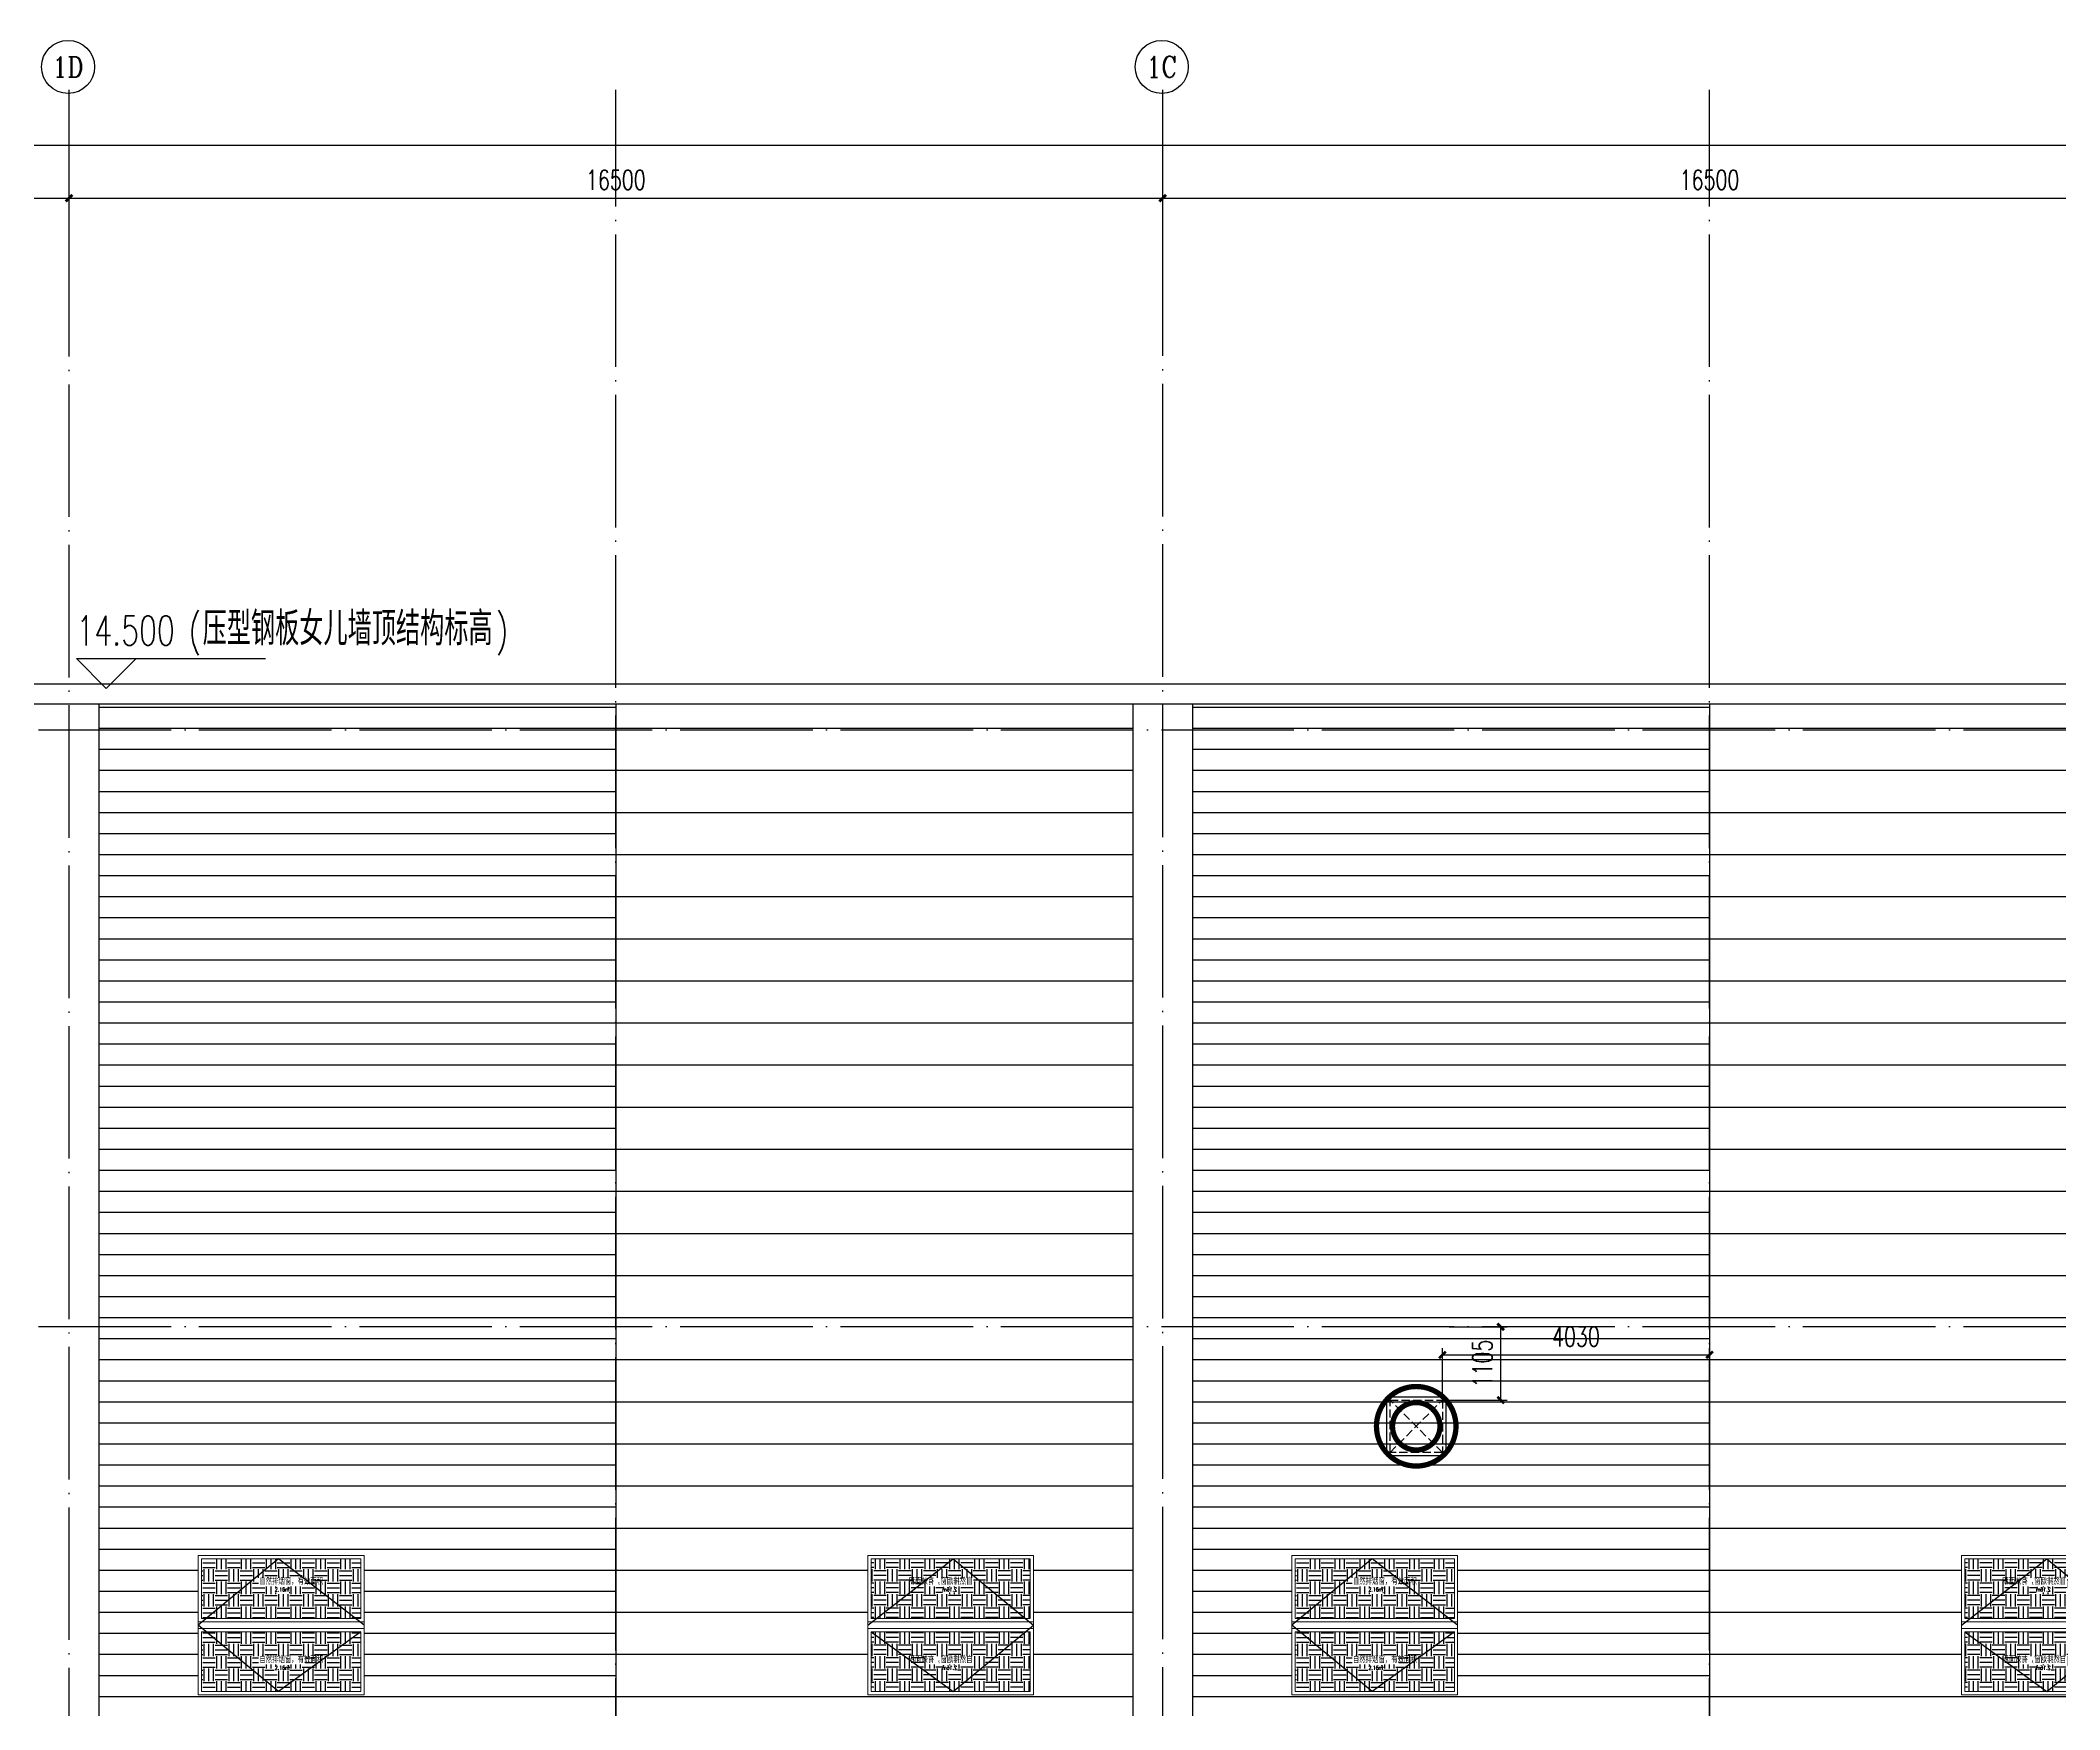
# Model space of a CAD drawing. Extents: x -555607 to 460190, y 498714 to 1664455.
# Drawn here: x 322113 to 352578, y 817046 to 842226 of the extents above; entities that cross this region are included whole.
import ezdxf
from ezdxf.enums import TextEntityAlignment as Align

# ---------------------------------------------------------------- set-up
doc = ezdxf.new("R2010")
doc.units = 0
doc.header["$LTSCALE"] = 1000
doc.header["$MEASUREMENT"] = 0
for name, pattern in [('DASH', [0.35, 0.25, -0.1]), ('DOTE', [2.42, 2, -0.2, 0.02, -0.2]), ('HIDDEN', [9.525, 6.35, -3.175])]:
    doc.linetypes.add(name, pattern=pattern)
doc.layers.get('Defpoints').update_dxf_attribs({"color": 210})
for name, color, linetype in [('A-AXIS-D', 1, 'Continuous'), ('A-AXIS-DOTE', 14, 'DOTE'), ('A-AXIS-DP', 126, 'Continuous'), ('A-AXIS-SYMB', 3, 'Continuous'), ('A-HATCH-2', 251, 'Continuous'), ('A-LIN-V', 9, 'Continuous'), ('A-SFCE', 30, 'Continuous'), ('A-WINDOW', 8, 'Continuous'), ('SPACE', 7, 'Continuous'), ('SPACE_HATCH', 8, 'Continuous'), ('参考线', 8, 'Continuous'), ('外框', 1, 'HIDDEN'), ('暖通', 7, 'Continuous')]:
    doc.layers.add(name, color=color, linetype=linetype)
doc.layers.add('成型线', color=3, linetype='Continuous', lineweight=18)
doc.styles.add('_TCH_AXIS', font='COMPLEX', dxfattribs={"bigfont": 'GBCBIG'})
doc.styles.add('_TCH_DIM', font='SIMPLEX', dxfattribs={"bigfont": 'GBCBIG'})
doc.styles.add('_TCH_DIM_T3', font='SIMPLEX', dxfattribs={"width": 0.705882, "bigfont": 'GBCBIG'})
doc.styles.add('_TCH_SPACE', font='SIMPLEX', dxfattribs={"height": 5, "bigfont": 'GBCBIG'})
doc.dimstyles.new('_TCH_ARCH&&100', dxfattribs={"dimtxt": 297.5, "dimasz": 100, "dimexe": 100, "dimexo": 100, "dimgap": 126.25, "dimtad": 1, "dimdec": 0, "dimzin": 0, "dimdsep": 46, "dimtxsty": '_TCH_DIM_T3', "dimblk": 'ARCHTICK', "dimcen": 0.09, "dimclrt": 7, "dimazin": 2, "dimtfac": 1, "dimtdec": 0, "dimtix": 1, "dimtmove": 2, "dimatfit": 3, "dimfxl": 100, "dimtolj": 1, "dimtzin": 0, "dimarcsym": 0})
pattern_1 = [(180, (0, 0), (-6e-14, -635), [])]
pattern_2 = [(180, (0, 0), (-3e-14, -317.5), [])]
pattern_3 = [(0, (0, 0), (187.5, 187.5), [187.5, -187.5]), (0, (0, 70.31), (187.5, 187.5), [187.5, -187.5]), (0, (0, 140.62), (187.5, 187.5), [187.5, -187.5]), (90, (23.44, 164.06), (-187.5, 187.5), [187.5, -187.5]), (90, (93.75, 164.06), (-187.5, 187.5), [187.5, -187.5]), (90, (164.06, 164.06), (-187.5, 187.5), [187.5, -187.5])]

# ---------------------------------------------------------------- blocks, each defined once
blk = doc.blocks.new('_ArchTick')
at = {"color": 0, "linetype": 'ByBlock', "const_width": 0.4}
blk.add_lwpolyline([(-0.5, -0.5), (0.5, 0.5)], dxfattribs=at)
blk = doc.blocks.new('*D481')
at = {"layer": 'A-AXIS-D', "color": 0, "lineweight": -2, "transparency": 16777216}
for p, q in [((306046, 839040), (306046, 839947)), ((322546, 839040), (322546, 839947)), ((306046, 839847), (322546, 839847))]:
    blk.add_line(p, q, dxfattribs=at)
at = {"layer": 'Defpoints', "color": 0, "transparency": 16777216}
for p in [(322546, 839847), (306046, 838940), (322546, 838940)]:
    blk.add_point(p, dxfattribs=at)
at = {"layer": 'A-AXIS-D', "color": 0, "lineweight": -2, "transparency": 16777216, "xscale": 100, "yscale": 100, "zscale": 100, "rotation": 180}
blk.add_blockref('_ArchTick', (306046, 839847), dxfattribs=at)
at = {"layer": 'A-AXIS-D', "color": 0, "lineweight": -2, "transparency": 16777216, "xscale": 100, "yscale": 100, "zscale": 100}
blk.add_blockref('_ArchTick', (322546, 839847), dxfattribs=at)
at = {"layer": 'A-AXIS-D', "color": 7, "transparency": 16777216, "insert": (314296, 840122), "char_height": 297.5, "attachment_point": 5, "style": '_TCH_DIM_T3'}
blk.add_mtext('\\A1;16500', dxfattribs=at)
blk = doc.blocks.new('*D482')
at = {"layer": 'A-AXIS-D', "color": 0, "lineweight": -2, "transparency": 16777216}
for p, q in [((322546, 839040), (322546, 839947)), ((339046, 839040), (339046, 839947)), ((322546, 839847), (339046, 839847))]:
    blk.add_line(p, q, dxfattribs=at)
at = {"layer": 'Defpoints', "color": 0, "transparency": 16777216}
for p in [(339046, 839847), (322546, 838940), (339046, 838940)]:
    blk.add_point(p, dxfattribs=at)
at = {"layer": 'A-AXIS-D', "color": 0, "lineweight": -2, "transparency": 16777216, "xscale": 100, "yscale": 100, "zscale": 100, "rotation": 180}
blk.add_blockref('_ArchTick', (322546, 839847), dxfattribs=at)
at = {"layer": 'A-AXIS-D', "color": 0, "lineweight": -2, "transparency": 16777216, "xscale": 100, "yscale": 100, "zscale": 100}
blk.add_blockref('_ArchTick', (339046, 839847), dxfattribs=at)
at = {"layer": 'A-AXIS-D', "color": 7, "transparency": 16777216, "insert": (330796, 840122), "char_height": 297.5, "attachment_point": 5, "style": '_TCH_DIM_T3'}
blk.add_mtext('\\A1;16500', dxfattribs=at)
blk = doc.blocks.new('*D483')
at = {"layer": 'A-AXIS-D', "color": 0, "lineweight": -2, "transparency": 16777216}
for p, q in [((339046, 839040), (339046, 839947)), ((355546, 839040), (355546, 839947)), ((339046, 839847), (355546, 839847))]:
    blk.add_line(p, q, dxfattribs=at)
at = {"layer": 'Defpoints', "color": 0, "transparency": 16777216}
for p in [(355546, 839847), (339046, 838940), (355546, 838940)]:
    blk.add_point(p, dxfattribs=at)
at = {"layer": 'A-AXIS-D', "color": 0, "lineweight": -2, "transparency": 16777216, "xscale": 100, "yscale": 100, "zscale": 100, "rotation": 180}
blk.add_blockref('_ArchTick', (339046, 839847), dxfattribs=at)
at = {"layer": 'A-AXIS-D', "color": 0, "lineweight": -2, "transparency": 16777216, "xscale": 100, "yscale": 100, "zscale": 100}
blk.add_blockref('_ArchTick', (355546, 839847), dxfattribs=at)
at = {"layer": 'A-AXIS-D', "color": 7, "transparency": 16777216, "insert": (347296, 840122), "char_height": 297.5, "attachment_point": 5, "style": '_TCH_DIM_T3'}
blk.add_mtext('\\A1;16500', dxfattribs=at)
blk = doc.blocks.new('*D376')
at = {"layer": 'A-AXIS-D', "color": 0, "lineweight": -2, "transparency": 16777216}
for p, q in [((245446, 839140), (245446, 840747)), ((245446, 840647), (371946, 840647)), ((371946, 839140), (371946, 840747))]:
    blk.add_line(p, q, dxfattribs=at)
at = {"layer": 'Defpoints', "color": 0, "transparency": 16777216}
for p in [(371946, 840647), (245446, 839040), (371946, 839040)]:
    blk.add_point(p, dxfattribs=at)
at = {"layer": 'A-AXIS-D', "color": 0, "lineweight": -2, "transparency": 16777216, "xscale": 100, "yscale": 100, "zscale": 100, "rotation": 180}
blk.add_blockref('_ArchTick', (245446, 840647), dxfattribs=at)
at = {"layer": 'A-AXIS-D', "color": 0, "lineweight": -2, "transparency": 16777216, "xscale": 100, "yscale": 100, "zscale": 100}
blk.add_blockref('_ArchTick', (371946, 840647), dxfattribs=at)
at = {"layer": 'A-AXIS-D', "color": 7, "transparency": 16777216, "insert": (308696, 840922), "char_height": 297.5, "attachment_point": 5, "style": '_TCH_DIM_T3'}
blk.add_mtext('\\A1;126500', dxfattribs=at)
blk = doc.blocks.new('44')
blk.add_wipeout([(277446, 745270), (279946, 745270), (279946, 747370), (277446, 747370)]).dxf.layer = '参考线'
at = {"layer": 'SPACE_HATCH'}
h = blk.add_hatch(dxfattribs=at)
h.set_pattern_fill('土壤', color=250, scale=50, style=0)
h.set_pattern_definition(pattern_3)
h.paths.add_polyline_path([(277496, 746420), (279896, 746420), (279896, 747320), (277496, 747320)])
h.paths.add_polyline_path([(278352, 746904), (279057, 746904), (279057, 747034), (278352, 747034)])
h.paths.add_polyline_path([(278591, 746811), (278817, 746811), (278817, 746895), (278591, 746895)])
h = blk.add_hatch(dxfattribs=at)
h.set_pattern_fill('土壤', color=250, scale=50, style=0)
h.set_pattern_definition(pattern_3)
h.paths.add_polyline_path([(277496, 746220), (279896, 746220), (279896, 745320), (277496, 745320)])
h.paths.add_polyline_path([(278352, 745724), (279057, 745724), (279057, 745854), (278352, 745854)])
h.paths.add_polyline_path([(278591, 745631), (278817, 745631), (278817, 745715), (278591, 745715)])
at = {"layer": '外框', "color": 250}
for points in [[(279946, 746320), (278658, 747320), (277446, 746320)], [(279896, 746220), (278658, 745320), (277446, 746320)]]:
    blk.add_lwpolyline(points, dxfattribs=at)
at = {"layer": '成型线', "color": 8}
for p, q in [((279946, 745270), (279946, 747370)), ((277496, 746420), (279896, 746420)), ((277446, 746370), (279946, 746370)), ((277446, 746270), (279946, 746270)), ((277496, 746220), (279896, 746220))]:
    blk.add_line(p, q, dxfattribs=at)
for points in [[(279946, 745270), (277446, 745270), (277446, 747370), (279946, 747370)], [(277496, 746420), (277496, 747320), (279896, 747320), (279896, 746420)], [(279896, 746220), (279896, 745320), (277496, 745320), (277496, 746220)]]:
    blk.add_lwpolyline(points, dxfattribs=at)
at = {"layer": 'SPACE', "color": 250, "style": '_TCH_SPACE'}
for p in [(278365, 746930), (278365, 745750)]:
    blk.add_text('自然排烟窗，有效面积', height=96.5, dxfattribs=at).set_placement(p)
at = {"layer": 'SPACE', "color": 250, "style": '_TCH_SPACE', "width": 0.705882}
for s, height, p in [('2.16m', 59.5, (278600, 746828)), ('2', 29.8, (278792, 746863)), ('2.16m', 59.5, (278600, 745648)), ('2', 29.8, (278792, 745683))]:
    blk.add_text(s, height=height, dxfattribs=at).set_placement(p)
blk = doc.blocks.new('nr3453464')
at = {"layer": 'A-LIN-V'}
blk.add_blockref('44', (14050, 72000), dxfattribs=at)
at = {"layer": 'A-LIN-V', "xscale": -0.9999999999999998}
blk.add_blockref('44', (581542, 72000), dxfattribs=at)
blk = doc.blocks.new('242343243')
at = {"layer": 'A-WINDOW'}
for p in [(33000, 0), (49500, 0)]:
    blk.add_blockref('nr3453464', p, dxfattribs=at)
blk = doc.blocks.new('fengji')
at = {"layer": '暖通', "color": 7, "linetype": 'DASH', "ltscale": 0.5}
for p, q in [((-395, 395), (395, -395)), ((395, 395), (-395, -395))]:
    blk.add_line(p, q, dxfattribs=at)
at = {"layer": '暖通', "color": 7, "const_width": 79.8}
for points in [[(0, -600, -1), (0, 600, -1)], [(0, -600, 1), (0, 600, 1)]]:
    blk.add_lwpolyline(points, format="xyb", dxfattribs=at)
at = {"layer": '暖通', "color": 7, "ltscale": 0.5}
blk.add_lwpolyline([(-445, 445), (445, 445), (445, -445), (-445, -445)], close=True, dxfattribs=at)
at = {"layer": '暖通', "color": 7, "linetype": 'DASH', "const_width": 79.8}
for points in [[(0, -358, -1), (0, 358, -1)], [(0, -358, 1), (0, 358, 1)]]:
    blk.add_lwpolyline(points, format="xyb", dxfattribs=at)
at = {"layer": '暖通', "color": 7, "linetype": 'DASH', "ltscale": 0.5}
blk.add_lwpolyline([(-395, 395), (395, 395), (395, -395), (-395, -395)], close=True, dxfattribs=at)
blk = doc.blocks.new('*D633')
at = {"layer": 'A-AXIS-DP', "color": 0, "lineweight": -2, "transparency": 16777216}
for p, q in [((343266, 821815), (343266, 822498)), ((343266, 822398), (347296, 822398)), ((347296, 821815), (347296, 822498))]:
    blk.add_line(p, q, dxfattribs=at)
at = {"layer": 'Defpoints', "color": 0, "transparency": 16777216}
for p in [(347296, 822398), (343266, 821715), (347296, 821715)]:
    blk.add_point(p, dxfattribs=at)
at = {"layer": 'A-AXIS-DP', "color": 0, "lineweight": -2, "transparency": 16777216, "xscale": 100, "yscale": 100, "zscale": 100, "rotation": 180}
blk.add_blockref('_ArchTick', (343266, 822398), dxfattribs=at)
at = {"layer": 'A-AXIS-DP', "color": 0, "lineweight": -2, "transparency": 16777216, "xscale": 100, "yscale": 100, "zscale": 100}
blk.add_blockref('_ArchTick', (347296, 822398), dxfattribs=at)
at = {"layer": 'A-AXIS-DP', "color": 7, "transparency": 16777216, "insert": (345281, 822673), "char_height": 297.5, "attachment_point": 5, "style": '_TCH_DIM_T3'}
blk.add_mtext('\\A1;4030', dxfattribs=at)
blk = doc.blocks.new('*D634')
at = {"layer": 'A-AXIS-DP', "color": 0, "lineweight": -2, "transparency": 16777216}
for p, q in [((343366, 822820), (344245, 822820)), ((344145, 821715), (344145, 822820)), ((343366, 821715), (344245, 821715))]:
    blk.add_line(p, q, dxfattribs=at)
at = {"layer": 'Defpoints', "color": 0, "transparency": 16777216}
for p in [(343266, 822820), (344145, 822820), (343266, 821715)]:
    blk.add_point(p, dxfattribs=at)
at = {"layer": 'A-AXIS-DP', "color": 0, "lineweight": -2, "transparency": 16777216, "xscale": 100, "yscale": 100, "zscale": 100}
for p, rotation in [((344145, 822820), 90), ((344145, 821715), 270)]:
    blk.add_blockref('_ArchTick', p, dxfattribs=dict(at, rotation=rotation))
at = {"layer": 'A-AXIS-DP', "color": 7, "transparency": 16777216, "insert": (343870, 822267), "char_height": 297.5, "attachment_point": 5, "rotation": 90, "style": '_TCH_DIM_T3'}
blk.add_mtext('\\A1;1105', dxfattribs=at)
blk = doc.blocks.new('2312321321')
at = {"layer": '暖通', "rotation": 180}
blk.add_blockref('fengji', (342870.8, 821320), dxfattribs=at)
at = {"layer": 'A-AXIS-DP'}
for p2, distance, picture, middle in [((347295.8, 821715), 682.9, '*D633', (345280.8, 822672.9)), ((343265.8, 822820), -879.2, '*D634', (343870, 822267.5))]:
    dim = blk.add_aligned_dim(p1=(343265.8, 821715), p2=p2, distance=distance, dimstyle='_TCH_ARCH&&100', dxfattribs=at)
    dim.commit()
    dim.dimension.update_dxf_attribs({"geometry": picture, "text_midpoint": middle})

msp = doc.modelspace()

# ---------------------------------------------------------------- hatches: boundary and pattern name
at = {"layer": 'A-HATCH-2'}
h = msp.add_hatch(dxfattribs=at)
h.set_pattern_fill('ANSI31', color=250, scale=200, angle=135)
h.set_pattern_definition(pattern_2)
h.paths.add_polyline_path([(322995.8, 832220), (330795.8, 832220), (330795.8, 830430), (330741, 746374.3), (330795.8, 741420), (322995.8, 741420)])
h = msp.add_hatch(dxfattribs=at)
h.set_pattern_fill('ANSI31', color=250, scale=400, angle=135)
h.set_pattern_definition(pattern_1)
h.paths.add_polyline_path([(338595.8, 832220), (330795.8, 832220), (330795.8, 830430), (330850.6, 746374.3), (330795.8, 741420), (338595.8, 741420)])
h = msp.add_hatch(dxfattribs=at)
h.set_pattern_fill('ANSI31', color=250, scale=200, angle=135)
h.set_pattern_definition(pattern_2)
h.paths.add_polyline_path([(339495.8, 832220), (347295.8, 832220), (347295.8, 830430), (347241, 746374.3), (347295.8, 741420), (339495.8, 741420)])
h = msp.add_hatch(dxfattribs=at)
h.set_pattern_fill('ANSI31', color=250, scale=400, angle=135)
h.set_pattern_definition(pattern_1)
h.paths.add_polyline_path([(355095.8, 832220), (347295.8, 832220), (347295.8, 830430), (347350.6, 746374.3), (347295.8, 741420), (355095.8, 741420)])

# ---------------------------------------------------------------- linework, layer by layer
at = {"layer": 'A-AXIS-D'}
for centre in [(322530.9, 841826.1), (339030.9, 841826.1)]:
    msp.add_circle(centre, 400, dxfattribs=at)
at = {"layer": 'A-AXIS-DOTE', "color": 250}
for p, q in [((322545.8, 735817), (322545.8, 841482.3)), ((330795.8, 735660), (330795.8, 841482.3)), ((339045.8, 735826.1), (339045.8, 841482.3)), ((347295.8, 735660), (347295.8, 841482.3)), ((355545.8, 831820), (237953.6, 831820)), ((355545.8, 822820), (237953.6, 822820))]:
    msp.add_line(p, q, dxfattribs=at)
at = {"layer": 'A-AXIS-SYMB', "color": 8}
for p, q in [((323107.4, 832450), (322657.4, 832900)), ((322657.4, 832900), (325507.4, 832900)), ((323107.4, 832450), (323557.4, 832900))]:
    msp.add_line(p, q, dxfattribs=at)
at = {"layer": 'A-LIN-V', "color": 8}
for points in [[(322995.8, 832220), (322995.8, 741420)], [(338595.8, 832220), (338595.8, 741420)], [(339495.8, 832220), (339495.8, 741420)]]:
    msp.add_lwpolyline(points, dxfattribs=at)
at = {"layer": 'A-SFCE', "color": 8}
for p, q in [((269102, 832220), (355945.8, 832220)), ((330795.8, 832220), (330795.8, 741420)), ((347295.8, 832220), (347295.8, 741420))]:
    msp.add_line(p, q, dxfattribs=at)
msp.add_lwpolyline([(246045.9, 759320), (245445.8, 759320), (245445.8, 760283.3), (268883.9, 832520), (355945.8, 832520)], dxfattribs=at)

# ---------------------------------------------------------------- texts
at = {"layer": 'A-AXIS-D', "color": 7, "style": '_TCH_AXIS'}
for s, height, p, p2 in [('1D', 307.25, (322296.8, 841672.5), (322765, 841672.5)), ('1C', 321.14, (338801.5, 841665.6), (339260.3, 841665.6))]:
    msp.add_text(s, height=height, dxfattribs=at).set_placement(p, p2, align=Align.FIT)
at = {"layer": 'A-AXIS-SYMB', "color": 8, "style": '_TCH_DIM', "width": 0.705882}
for s, height, p in [('14.500', 446.25, (322656.6, 833100)), ('(', 446.2, (324351.6, 833100)), (')', 446.2, (328985, 833100))]:
    msp.add_text(s, height=height, dxfattribs=at).set_placement(p)
at = {"layer": 'A-AXIS-SYMB', "color": 8, "style": '_TCH_DIM'}
msp.add_text('压型钢板女儿墙顶结构标高', height=506.383, dxfattribs=at).set_placement((324561.6, 833100))

# ---------------------------------------------------------------- dimensions: what is measured, and where the dimension line sits
at = {"layer": 'A-AXIS-D'}
for base, p1, p2, text, picture, middle in [((371945.8, 840646.7), (245445.8, 839040), (371945.8, 839040), '126500', '*D376', (308695.8, 840921.7)), ((322545.8, 839846.7), (306045.8, 838940), (322545.8, 838940), '16500', '*D481', (314295.8, 840121.7)), ((339045.8, 839846.7), (322545.8, 838940), (339045.8, 838940), '16500', '*D482', (330795.8, 840121.7)), ((355545.8, 839846.7), (339045.8, 838940), (355545.8, 838940), '16500', '*D483', (347295.8, 840121.7))]:
    dim = msp.add_linear_dim(base=base, p1=p1, p2=p2, angle=0, text=text, dimstyle='_TCH_ARCH&&100', dxfattribs=at)
    dim.commit()
    dim.dimension.update_dxf_attribs({"geometry": picture, "text_midpoint": middle, "dimtype": 129})

# ---------------------------------------------------------------- next in the draw order: block references
at = {"layer": 'A-WINDOW'}
msp.add_blockref('242343243', (0, 0), dxfattribs=at)

# ---------------------------------------------------------------- next in the draw order: block references
at = {"layer": '暖通', "color": 7}
msp.add_blockref('2312321321', (0, 0), dxfattribs=at)

doc.saveas('drawing.dxf')
